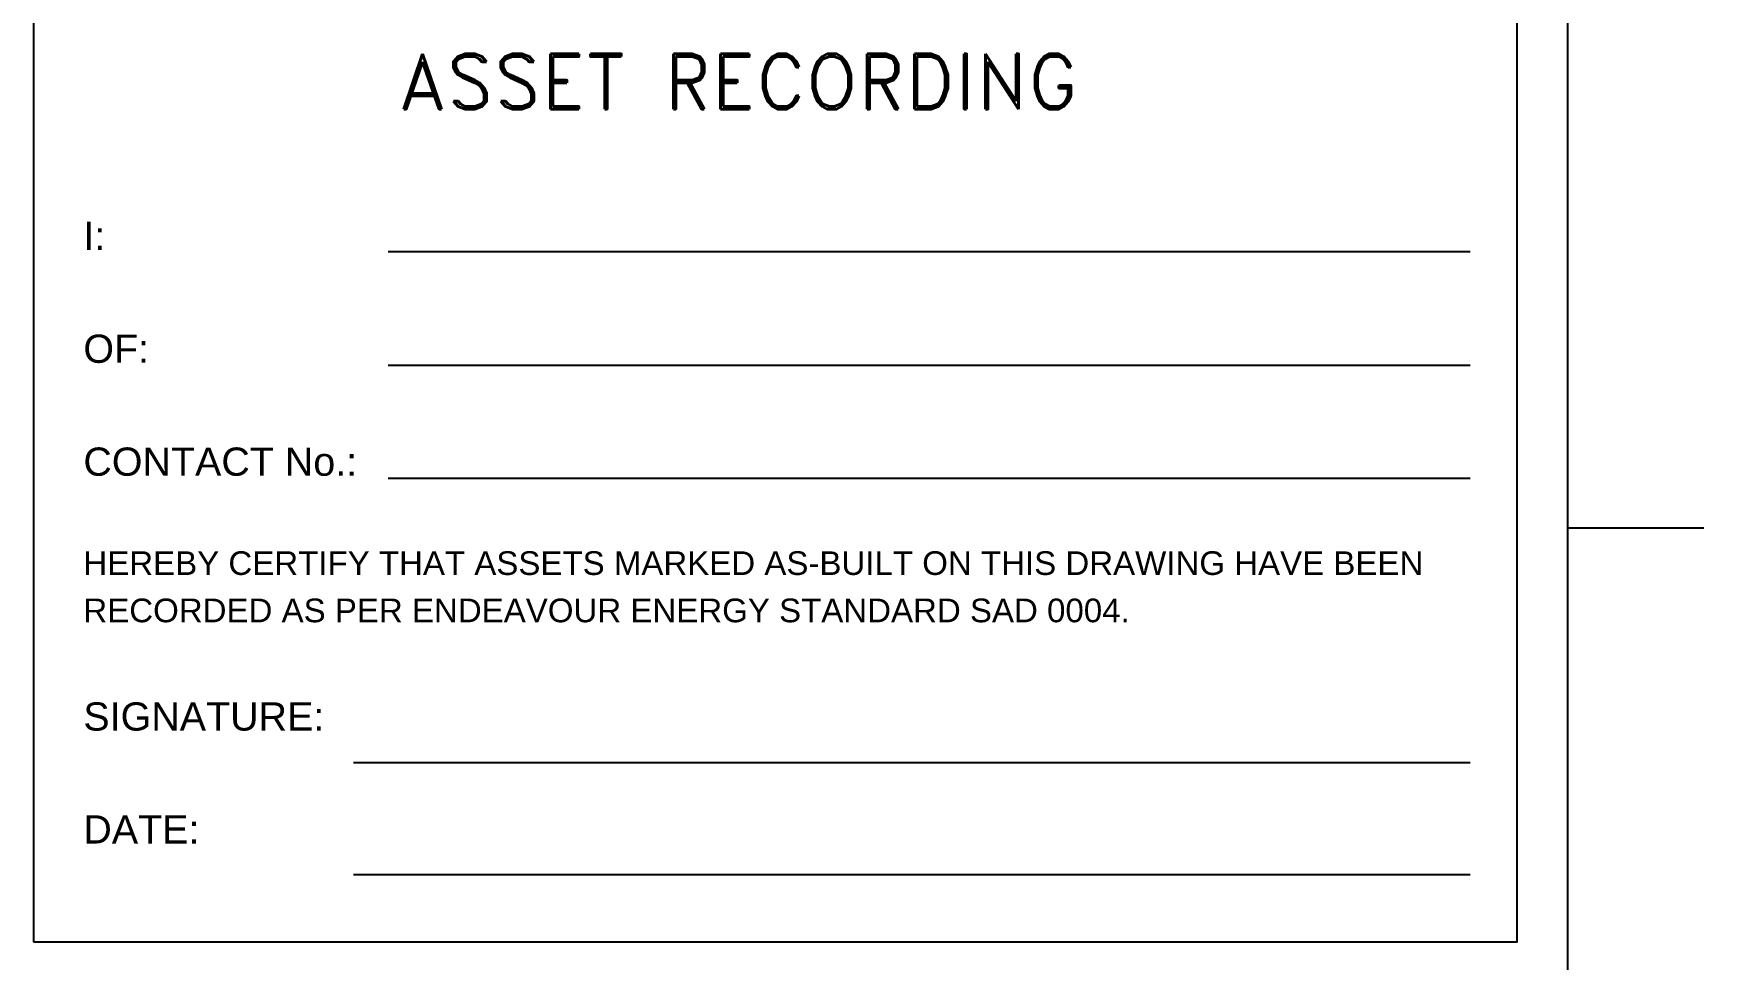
# Paper-space layout 'Sheet(3)' of a CAD drawing. Header units: metres, sheet in millimetres. Extents: x -29 to 809, y -3 to 584.
# Drawn here: x 703 to 808.9, y 50.9 to 109.7 of the extents above; entities that cross this region are included whole.
import ezdxf
from ezdxf.enums import TextEntityAlignment as Align

# ---------------------------------------------------------------- set-up
doc = ezdxf.new("R2010")
doc.units = ezdxf.units.M
doc.layers.get('0').update_dxf_attribs({"color": 6})
doc.layers.add('Notes', color=7, linetype='Continuous')
doc.layers.add('SupportsUG_SP_EXT', color=7, linetype='Continuous')
doc.styles.add('Elec', font='romand__.ttf')
doc.styles.add('iecISOCP', font='isocp.shx')
doc.styles.get("Standard").update_dxf_attribs({"font": 'arial.ttf'})

# ---------------------------------------------------------------- blocks, each defined once
blk = doc.blocks.new('A1_FRAME_TITLE')
at = {"layer": 'Notes', "linetype": 'Continuous'}
for p, q in [((844.88, 5.97), (844.88, 574.39)), ((844.88, 77.93), (853.87, 77.93))]:
    blk.add_line(p, q, dxfattribs=at)
blk.add_attdef('DRAFT_NUM', (9.35, 23.29), '', height=2.5, rotation=90)
at = {"layer": 'Notes', "style": 'iecISOCP', "flags": 8}
blk.add_attdef('VERSION_NO', text='', height=2.5, rotation=90, dxfattribs=at).set_placement((302.04, 43.81), align=Align.MIDDLE_CENTER)
at = {"layer": 'Notes', "style": 'iecISOCP'}
for tag, p in [('CAP_NO', (513.19, 43.46)), ('IE_NUM', (513.05, 37.81)), ('REF_No_1', (335.24, 32.31)), ('REF_1', (362.52, 32.31)), ('GEN_WO', (441.71, 31.76)), ('HV_SWITCH', (513.46, 32.16)), ('REF_No_2', (335.24, 26.31)), ('REF_2', (362.52, 26.31)), ('OH_WO', (441.71, 25.81)), ('UBD_REF', (513.05, 25.83)), ('REF_No_3', (335.24, 20.31)), ('REF_3', (362.52, 20.31)), ('UG_WO', (441.71, 20.05)), ('GIS_MAP_No', (513.05, 20.04)), ('REF_No_4', (335.24, 14.31)), ('REF_4', (362.52, 14.31)), ('SUB_WO', (441.71, 13.81)), ('HV_OP_DIAG', (513.33, 14.2)), ('LGA', (512.95, 7.78)), ('ExportID', (-11.47, 2.39))]:
    blk.add_attdef(tag, p, '', height=2.5, dxfattribs=at)
for tag, height, p in [('T1', 3.5, (684.37, 39.47)), ('T2', 3.5, (684.37, 34.35)), ('scale', 2.5, (567.76, 33.27)), ('T3', 3.5, (684.37, 28.92)), ('DRAWN', 2.5, (567.76, 24.93)), ('T4', 3.5, (684.37, 23.66)), ('T5', 3.5, (684.37, 18.23)), ('REV', 5, (840.57, 17.1)), ('DATE', 2.5, (567.76, 16.88)), ('T6', 3.5, (684.37, 12.97)), ('DESIGN', 2.5, (605.62, 9.15)), ('CHD', 2.5, (567.76, 8.37))]:
    blk.add_attdef(tag, text='', height=height, dxfattribs=at).set_placement(p, align=Align.CENTER)
blk.add_attdef('NUM', text='', height=7, dxfattribs=at).set_placement((812.88, 20.12), align=Align.MIDDLE_CENTER)
for tag, p in [('NS', (811.23, 8.12)), ('SHTS', (825.93, 8.12))]:
    blk.add_attdef(tag, text='', height=2.5, dxfattribs=at).set_placement(p, align=Align.MIDDLE)
at = {"layer": 'Notes', "style": 'iecISOCP', "flags": 1}
for tag, p in [('ProjectType', (-6.37, -26.8)), ('ProjectNumber', (3.01, -26.82)), ('DrawingNumber', (14.96, -26.8)), ('ProjectDescription', (27.02, -26.83)), ('ExportDate', (39.74, -26.79)), ('ExportUserName', (48.61, -26.8)), ('DesignerCompanyName', (60.94, -26.79)), ('ExportAreaOfInterest', (76.55, -26.81)), ('GIS_SUCCESS', (91.45, -26.78)), ('CAD_SUCCESS', (101.24, -26.78)), ('DEPOTCODE', (111.56, -26.88)), ('ExportCategories', (119.53, -26.8)), ('Comments', (133.84, -26.88))]:
    blk.add_attdef(tag, p, '', height=1, dxfattribs=at)
blk = doc.blocks.new('NOTE_WORKS-COMPLETED')
at = {"color": 7, "linetype": 'Continuous', "lineweight": -3}
for p, q in [((22.5, 43.79), (91.13, 43.79)), ((22.5, 36.59), (91.13, 36.59)), ((22.5, 29.42), (91.13, 29.42)), ((20.3, 11.37), (91.13, 11.37)), ((20.3, 4.28), (91.13, 4.28))]:
    blk.add_line(p, q, dxfattribs=at)
at = {"lineweight": -3}
blk.add_lwpolyline([(0, 0), (94.11, 0), (94.11, 113.95), (0, 113.95)], close=True, dxfattribs=at)
at = {"color": 7, "lineweight": -3, "style": 'Elec'}
blk.add_text('ASSET RECORDING', height=3.5, dxfattribs=at).set_placement((23.19, 56.32), align=Align.TOP_LEFT)
at = {"color": 7, "lineweight": -3, "insert": (3.17, 45.68), "char_height": 1.79, "width": 89.6105, "attachment_point": 1, "line_spacing_factor": 1.2}
blk.add_mtext('I:\\P\\POF:\\P\\PCONTACT No.:\\P{\\H0.83799x;\\PHEREBY CERTIFY THAT ASSETS MARKED AS-BUILT ON THIS DRAWING HAVE BEEN\\PRECORDED AS PER ENDEAVOUR ENERGY STANDARD SAD 0004.}\\P\\PSIGNATURE:\\P\\PDATE:', dxfattribs=at)
at = {"color": 7, "lineweight": -3}
for tag, p in [('CONSTRUCTEDBY', (32.92, 99.87)), ('WORKSCOMPLETED', (32.93, 91.44)), ('DATE', (77.31, 82.21)), ('SIGNATURE', (23.86, 81.87)), ('INSPECTEDBY', (25.68, 72.38)), ('SIGNATURE', (24.59, 62.28)), ('DATE', (77.75, 62.63)), ('ASSETRECORD', (28.77, 44.53)), ('ASSETRECORDOF', (28.5, 37.33)), ('CONTACTNO', (28.5, 30.15)), ('SIGNATURE', (31.79, 12.95)), ('DATE', (32, 5.02))]:
    blk.add_attdef(tag, p, '', height=1.79, dxfattribs=at)

psp = doc.layouts.new('Sheet(3)')

# ---------------------------------------------------------------- block references
at = {"layer": 'Notes'}
psp.add_blockref('NOTE_WORKS-COMPLETED', (702.99, 52.05), dxfattribs=at)
at = {"layer": 'SupportsUG_SP_EXT', "xscale": 0.958}
psp.add_blockref('A1_FRAME_TITLE', (-9.08, 0.39), dxfattribs=at)

doc.saveas('drawing.dxf')
